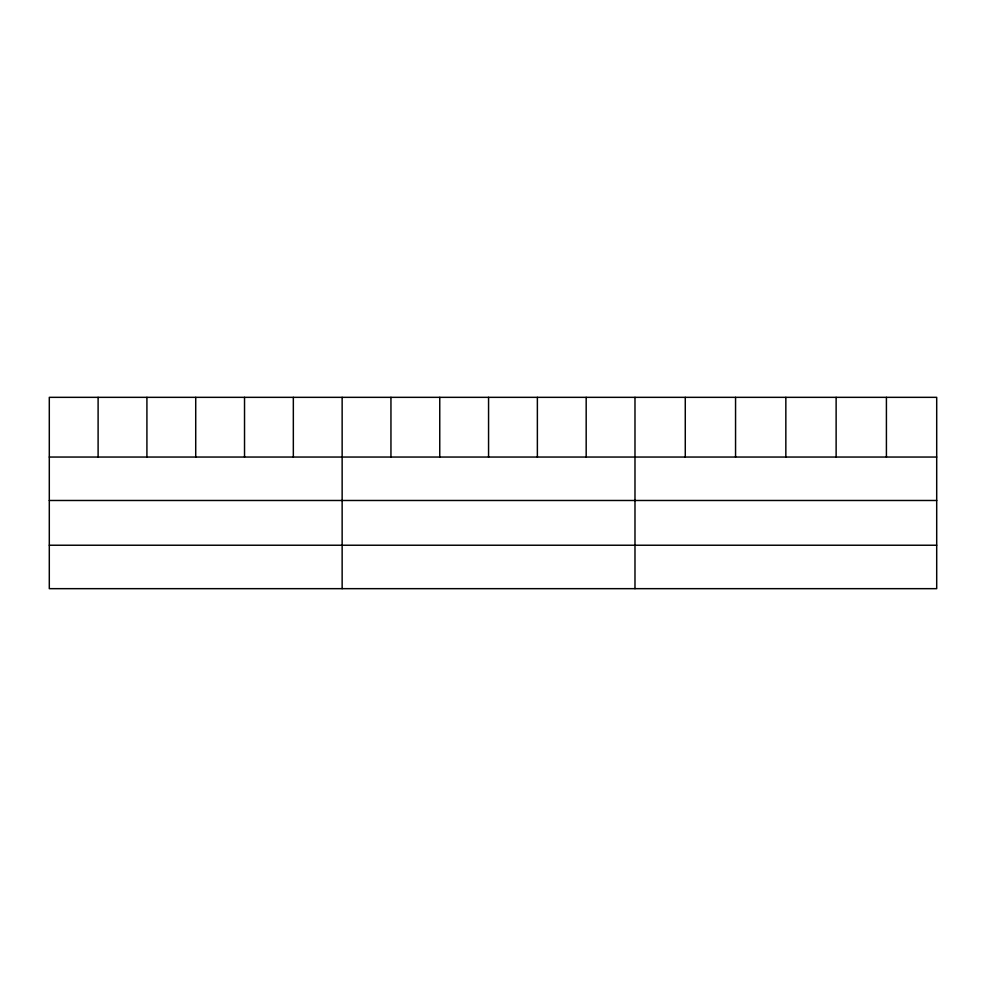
<?xml version="1.0" encoding="UTF-8"?>
<svg xmlns="http://www.w3.org/2000/svg" width="986" height="986" viewBox="0 0 986 986"><rect width="100%" height="100%" fill="white"/><g stroke="black" fill="none" stroke-linecap="round" stroke-linejoin="round"><path stroke-width="1.48" d="M936.7 500.481L936.7 397.333L49.3 397.333L49.3 588.667L936.7 588.667L936.7 500.481L49.3 500.481M49.3 457.048L936.7 457.048M49.3 545.233L936.7 545.233M886.414 397.333L886.414 457.048M836.128 397.333L836.128 457.048M785.842 397.333L785.842 457.048M735.556 397.333L735.556 457.048M685.27 397.333L685.27 457.048M634.984 397.333L634.984 588.667M586.177 397.333L586.177 457.048M537.37 397.333L537.37 457.048M488.563 397.333L488.563 457.048M439.756 397.333L439.756 457.048M390.949 397.333L390.949 457.048M342.142 397.333L342.142 588.667M293.335 397.333L293.335 457.048M244.528 397.333L244.528 457.048M195.721 397.333L195.721 457.048M146.914 397.333L146.914 457.048M98.107 397.333L98.107 457.048"/></g></svg>
